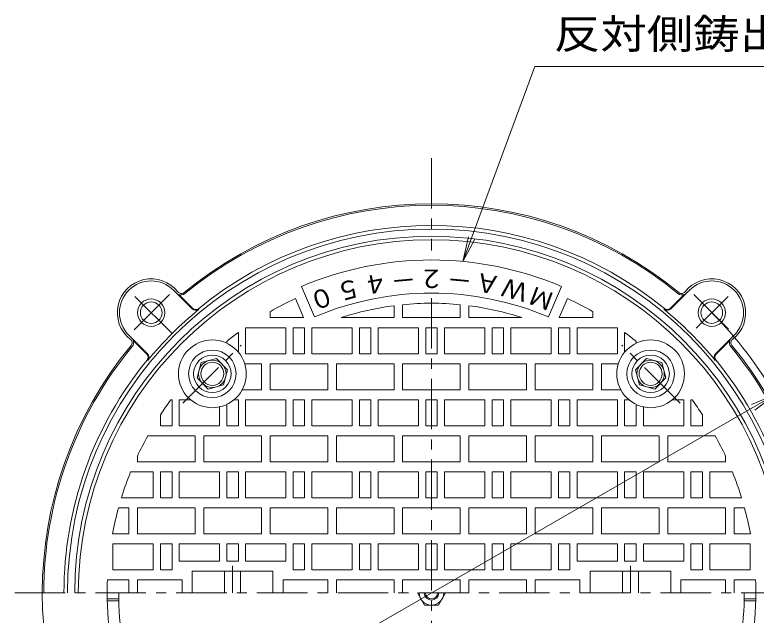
# Model space of a CAD drawing. Units: millimetres, scale not verified. Extents: x -513 to 602, y -807 to 717.
# Drawn here: x -289 to 225, y 300 to 717 of the extents above; entities that cross this region are included whole.
import ezdxf
from ezdxf.enums import TextEntityAlignment as Align

# ---------------------------------------------------------------- set-up
doc = ezdxf.new("R2010")
doc.units = ezdxf.units.MM
doc.header["$LTSCALE"] = 7
doc.linetypes.add('CHAIN1', pattern=[8, 5, -1, 1, -1])
doc.linetypes.add('CHAIN2', pattern=[12, 9, -1, 1, -1])
for name, color, linetype, lineweight in [('0-0_通り芯', 3, 'Continuous', 18), ('0-1_躯体', 2, 'Continuous', 18), ('0-2_仕上', 2, 'Continuous', 18), ('0-3_建具', 4, 'Continuous', 18), ('0-4_その他', 7, 'Continuous', 18), ('0-5_寸法', 7, 'Continuous', 18)]:
    doc.layers.add(name, color=color, linetype=linetype, lineweight=lineweight)
doc.styles.add('ＭＳ ゴシック', font='')
doc.styles.get('ＭＳ ゴシック').set_extended_font_data('MS Gothic')

msp = doc.modelspace()

# ---------------------------------------------------------------- linework, layer by layer
at = {"layer": '0-0_通り芯', "linetype": 'CHAIN1'}
for p, q in [((0, 617.429), (0, 553.186)), ((0, 520.259), (0, 22.428)), ((-172.427, 447.324), (-132.099, 487.652)), ((172.427, 447.324), (132.099, 487.652)), ((-138, 334.441), (-138, 315.695)), ((138, 334.441), (138, 315.695)), ((-289.056, 315.695), (292.346, 315.695))]:
    msp.add_line(p, q, dxfattribs=at)
at = {"layer": '0-0_通り芯'}
for p, q in [((-81.272, 507.16), (-90.259, 528.331)), ((81.272, 507.16), (90.259, 528.331)), ((-88.679, 506.695), (-94.315, 519.973)), ((88.679, 506.695), (94.316, 519.973)), ((-20, 515.697), (-20, 506.695)), ((20, 515.697), (20, 506.695)), ((-112, 510.838), (-112, 506.695)), ((112, 510.838), (112, 506.695)), ((-88.679, 506.695), (-112, 506.695)), ((-20, 506.695), (20, 506.695)), ((88.679, 506.695), (112, 506.695)), ((-101, 499.695), (-101, 481.695)), ((-88, 499.695), (-88, 481.695)), ((-55, 499.695), (-83, 499.695)), ((-83, 499.695), (-83, 481.695)), ((-55, 499.695), (-55, 481.695)), ((-42, 499.695), (-42, 481.695)), ((-9, 499.695), (-37, 499.695)), ((-37, 499.695), (-37, 481.695)), ((-9, 499.695), (-9, 481.695)), ((-4, 499.695), (4, 499.695)), ((-4, 499.695), (-4, 481.695)), ((4, 499.695), (4, 481.695)), ((9, 499.695), (37, 499.695)), ((9, 499.695), (9, 481.695)), ((37, 499.695), (37, 481.695)), ((42, 499.695), (42, 481.695)), ((55, 499.695), (83, 499.695)), ((55, 499.695), (55, 481.695)), ((83, 499.695), (83, 481.695)), ((88, 499.695), (88, 481.695)), ((101, 499.695), (101, 481.695)), ((-134, 496.441), (-134, 482.797)), ((134, 496.441), (134, 482.797)), ((-142, 490.226), (-142, 488.976)), ((142, 490.226), (142, 488.976)), ((-101, 481.695), (-129, 481.695)), ((-88, 481.695), (-96, 481.695)), ((-55, 481.695), (-83, 481.695)), ((-42, 481.695), (-50, 481.695)), ((-9, 481.695), (-37, 481.695)), ((-4, 481.695), (4, 481.695)), ((9, 481.695), (37, 481.695)), ((42, 481.695), (50, 481.695)), ((55, 481.695), (83, 481.695)), ((88, 481.695), (96, 481.695)), ((101, 481.695), (129, 481.695)), ((-118, 474.695), (-129.586, 474.695)), ((-118, 474.695), (-118, 456.695)), ((-72, 474.695), (-72, 456.695)), ((-26, 474.695), (-26, 456.695)), ((-20, 474.695), (20, 474.695)), ((-20, 474.695), (-20, 456.695)), ((20, 474.695), (20, 456.695)), ((26, 474.695), (26, 456.695)), ((72, 474.695), (72, 456.695)), ((118, 474.695), (118, 456.695)), ((118, 474.695), (129.586, 474.695)), ((-118, 456.695), (-131.276, 456.695)), ((-72, 456.695), (-112, 456.695)), ((-26, 456.695), (-66, 456.695)), ((-20, 456.695), (20, 456.695)), ((26, 456.695), (66, 456.695)), ((72, 456.695), (112, 456.695)), ((118, 456.695), (131.276, 456.695)), ((-180, 449.695), (-180.746, 449.695)), ((-180, 449.695), (-180, 431.695)), ((-175, 449.695), (-175, 431.695)), ((-167.102, 449.695), (-175, 449.695)), ((-134, 449.695), (-136.953, 449.695)), ((-134, 449.695), (-134, 431.695)), ((-101, 449.695), (-129, 449.695)), ((-129, 449.695), (-129, 431.695)), ((-101, 449.695), (-101, 431.695)), ((-88, 449.695), (-88, 431.695)), ((-55, 449.695), (-83, 449.695)), ((-83, 449.695), (-83, 431.695)), ((-55, 449.695), (-55, 431.695)), ((-42, 449.695), (-42, 431.695)), ((-9, 449.695), (-37, 449.695)), ((-37, 449.695), (-37, 431.695)), ((-9, 449.695), (-9, 431.695)), ((-4, 449.695), (4, 449.695)), ((-4, 449.695), (-4, 431.695)), ((4, 449.695), (4, 431.695)), ((9, 449.695), (37, 449.695)), ((9, 449.695), (9, 431.695)), ((37, 449.695), (37, 431.695)), ((42, 449.695), (42, 431.695)), ((55, 449.695), (83, 449.695)), ((55, 449.695), (55, 431.695)), ((83, 449.695), (83, 431.695)), ((88, 449.695), (88, 431.695)), ((101, 449.695), (129, 449.695)), ((101, 449.695), (101, 431.695)), ((129, 449.695), (129, 431.695)), ((134, 449.695), (134, 431.695)), ((134, 449.695), (136.953, 449.695)), ((167.102, 449.695), (175, 449.695)), ((175, 449.695), (175, 431.695)), ((180, 449.695), (180, 431.695)), ((180, 449.695), (180.746, 449.695)), ((-147, 444.767), (-147, 431.695)), ((-142, 446.47), (-142, 431.695)), ((142, 446.47), (142, 431.695)), ((147, 444.767), (147, 431.695)), ((-188, 439.311), (-188, 431.695)), ((188, 439.311), (188, 431.695)), ((-180, 431.695), (-188, 431.695)), ((-147, 431.695), (-175, 431.695)), ((-134, 431.695), (-142, 431.695)), ((-101, 431.695), (-129, 431.695)), ((-88, 431.695), (-96, 431.695)), ((-55, 431.695), (-83, 431.695)), ((-42, 431.695), (-50, 431.695)), ((-9, 431.695), (-37, 431.695)), ((-4, 431.695), (4, 431.695)), ((9, 431.695), (37, 431.695)), ((42, 431.695), (50, 431.695)), ((55, 431.695), (83, 431.695)), ((88, 431.695), (96, 431.695)), ((101, 431.695), (129, 431.695)), ((134, 431.695), (142, 431.695)), ((147, 431.695), (175, 431.695)), ((180, 431.695), (188, 431.695)), ((-164, 424.695), (-196.835, 424.695)), ((-164, 424.695), (-164, 406.695)), ((-118, 424.695), (-118, 406.695)), ((-72, 424.695), (-72, 406.695)), ((-26, 424.695), (-26, 406.695)), ((-20, 424.695), (20, 424.695)), ((-20, 424.695), (-20, 406.695)), ((20, 424.695), (20, 406.695)), ((26, 424.695), (26, 406.695)), ((72, 424.695), (72, 406.695)), ((118, 424.695), (118, 406.695)), ((164, 424.695), (164, 406.695)), ((164, 424.695), (196.835, 424.695)), ((-204, 410.61), (-204, 406.695)), ((-164, 406.695), (-204, 406.695)), ((-118, 406.695), (-158, 406.695)), ((-72, 406.695), (-112, 406.695)), ((-26, 406.695), (-66, 406.695)), ((-20, 406.695), (20, 406.695)), ((26, 406.695), (66, 406.695)), ((72, 406.695), (112, 406.695)), ((118, 406.695), (158, 406.695)), ((164, 406.695), (204, 406.695)), ((204, 410.61), (204, 406.695)), ((-193, 399.695), (-208.732, 399.695)), ((-193, 399.695), (-193, 381.695)), ((-180, 399.695), (-180, 381.695)), ((-147, 399.695), (-175, 399.695)), ((-175, 399.695), (-175, 381.695)), ((-147, 399.695), (-147, 381.695)), ((-134, 399.695), (-134, 381.695)), ((-101, 399.695), (-129, 399.695)), ((-129, 399.695), (-129, 381.695)), ((-101, 399.695), (-101, 381.695)), ((-88, 399.695), (-88, 381.695)), ((-55, 399.695), (-83, 399.695)), ((-83, 399.695), (-83, 381.695)), ((-55, 399.695), (-55, 381.695)), ((-42, 399.695), (-42, 381.695)), ((-9, 399.695), (-37, 399.695)), ((-37, 399.695), (-37, 381.695)), ((-9, 399.695), (-9, 381.695)), ((-4, 399.695), (4, 399.695)), ((-4, 399.695), (-4, 381.695)), ((4, 399.695), (4, 381.695)), ((9, 399.695), (37, 399.695)), ((9, 399.695), (9, 381.695)), ((37, 399.695), (37, 381.695)), ((42, 399.695), (42, 381.695)), ((55, 399.695), (83, 399.695)), ((55, 399.695), (55, 381.695)), ((83, 399.695), (83, 381.695)), ((88, 399.695), (88, 381.695)), ((101, 399.695), (129, 399.695)), ((101, 399.695), (101, 381.695)), ((129, 399.695), (129, 381.695)), ((134, 399.695), (134, 381.695)), ((147, 399.695), (175, 399.695)), ((147, 399.695), (147, 381.695)), ((175, 399.695), (175, 381.695)), ((180, 399.695), (180, 381.695)), ((193, 399.695), (193, 381.695)), ((193, 399.695), (208.732, 399.695)), ((-193, 381.695), (-215.102, 381.695)), ((-180, 381.695), (-188, 381.695)), ((-147, 381.695), (-175, 381.695)), ((-134, 381.695), (-142, 381.695)), ((-101, 381.695), (-129, 381.695)), ((-88, 381.695), (-96, 381.695)), ((-55, 381.695), (-83, 381.695)), ((-42, 381.695), (-50, 381.695)), ((-9, 381.695), (-37, 381.695)), ((-4, 381.695), (4, 381.695)), ((9, 381.695), (37, 381.695)), ((42, 381.695), (50, 381.695)), ((55, 381.695), (83, 381.695)), ((88, 381.695), (96, 381.695)), ((101, 381.695), (129, 381.695)), ((134, 381.695), (142, 381.695)), ((147, 381.695), (175, 381.695)), ((180, 381.695), (188, 381.695)), ((193, 381.695), (215.102, 381.695)), ((-210, 374.695), (-217.127, 374.695)), ((-210, 374.695), (-210, 356.695)), ((-164, 374.695), (-164, 356.695)), ((-118, 374.695), (-118, 356.695)), ((-72, 374.695), (-72, 356.695)), ((-26, 374.695), (-26, 356.695)), ((-20, 374.695), (20, 374.695)), ((-20, 374.695), (-20, 356.695)), ((20, 374.695), (20, 356.695)), ((26, 374.695), (26, 356.695)), ((72, 374.695), (72, 356.695)), ((118, 374.695), (118, 356.695)), ((164, 374.695), (164, 356.695)), ((210, 374.695), (210, 356.695)), ((210, 374.695), (217.127, 374.695)), ((-210, 356.695), (-221.233, 356.695)), ((-164, 356.695), (-204, 356.695)), ((-118, 356.695), (-158, 356.695)), ((-72, 356.695), (-112, 356.695)), ((-26, 356.695), (-66, 356.695)), ((-20, 356.695), (20, 356.695)), ((26, 356.695), (66, 356.695)), ((72, 356.695), (112, 356.695)), ((118, 356.695), (158, 356.695)), ((164, 356.695), (204, 356.695)), ((210, 356.695), (221.233, 356.695)), ((-193, 349.695), (-193, 331.695)), ((-180, 349.695), (-180, 331.695)), ((-147, 349.695), (-175, 349.695)), ((-175, 349.695), (-175, 337.695)), ((-134, 349.695), (-142, 349.695)), ((-142, 349.695), (-142, 337.695)), ((-134, 349.695), (-134, 337.695)), ((-101, 349.695), (-129, 349.695)), ((-129, 349.695), (-129, 337.695)), ((-101, 349.695), (-101, 337.695)), ((-88, 349.695), (-88, 331.695)), ((-55, 349.695), (-83, 349.695)), ((-83, 349.695), (-83, 331.695)), ((-55, 349.695), (-55, 331.695)), ((-42, 349.695), (-42, 331.695)), ((-9, 349.695), (-37, 349.695)), ((-37, 349.695), (-37, 331.695)), ((-9, 349.695), (-9, 331.695)), ((-4, 349.695), (4, 349.695)), ((-4, 349.695), (-4, 331.695)), ((4, 349.695), (4, 331.695)), ((9, 349.695), (37, 349.695)), ((9, 349.695), (9, 331.695)), ((37, 349.695), (37, 331.695)), ((42, 349.695), (42, 331.695)), ((55, 349.695), (83, 349.695)), ((55, 349.695), (55, 331.695)), ((83, 349.695), (83, 331.695)), ((88, 349.695), (88, 331.695)), ((101, 349.695), (129, 349.695)), ((101, 349.695), (101, 337.695)), ((129, 349.695), (129, 337.695)), ((134, 349.695), (142, 349.695)), ((134, 349.695), (134, 337.695)), ((142, 349.695), (142, 337.695)), ((147, 349.695), (175, 349.695)), ((175, 349.695), (175, 337.695)), ((180, 349.695), (180, 331.695)), ((193, 349.695), (193, 331.695)), ((-134, 337.695), (-142, 337.695)), ((-101, 337.695), (-129, 337.695)), ((101, 337.695), (129, 337.695)), ((134, 337.695), (142, 337.695)), ((-193, 331.695), (-221, 331.695)), ((-180, 331.695), (-188, 331.695)), ((-110, 330.695), (-166, 330.695)), ((-166, 330.695), (-166, 315.695)), ((-143.5, 330.695), (-143.5, 315.695)), ((-132.5, 330.695), (-132.5, 315.695)), ((-110, 330.695), (-110, 315.695)), ((-88, 331.695), (-96, 331.695)), ((-55, 331.695), (-83, 331.695)), ((-42, 331.695), (-50, 331.695)), ((-9, 331.695), (-37, 331.695)), ((-4, 331.695), (4, 331.695)), ((9, 331.695), (37, 331.695)), ((42, 331.695), (50, 331.695)), ((55, 331.695), (83, 331.695)), ((88, 331.695), (96, 331.695)), ((110, 330.695), (166, 330.695)), ((110, 330.695), (110, 315.695)), ((132.5, 330.695), (132.5, 315.695)), ((143.5, 330.695), (143.5, 315.695)), ((166, 330.695), (166, 315.695)), ((180, 331.695), (188, 331.695)), ((193, 331.695), (221, 331.695)), ((-210, 324.695), (-224.82, 324.695)), ((-210, 324.695), (-210, 315.695)), ((-173, 324.695), (-204, 324.695)), ((-204, 324.695), (-204, 315.695)), ((-173, 324.695), (-173, 315.695)), ((-72, 324.695), (-103, 324.695)), ((-103, 324.695), (-103, 315.695)), ((-72, 324.695), (-72, 315.695)), ((-26, 324.695), (-66, 324.695)), ((-66, 324.695), (-66, 315.695)), ((-26, 324.695), (-26, 315.695)), ((-20, 324.695), (20, 324.695)), ((-20, 324.695), (-20, 315.695)), ((20, 324.695), (20, 315.695)), ((26, 324.695), (66, 324.695)), ((26, 324.695), (26, 315.695)), ((66, 324.695), (66, 315.695)), ((72, 324.695), (103, 324.695)), ((72, 324.695), (72, 315.695)), ((103, 324.695), (103, 315.695)), ((173, 324.695), (204, 324.695)), ((173, 324.695), (173, 315.695)), ((204, 324.695), (204, 315.695)), ((210, 324.695), (224.82, 324.695)), ((210, 324.695), (210, 315.695)), ((-224.964, 311.695), (-216.963, 311.695)), ((-216.93, 310.195), (-224.933, 310.195)), ((216.93, 310.195), (224.933, 310.195)), ((224.964, 311.695), (216.963, 311.695))]:
    msp.add_line(p, q, dxfattribs=at)
for points in [[(-26, 515.006), (-26, 506.695), (-62.61, 506.695)], [(26, 515.006), (26, 506.695), (62.61, 506.695)], [(-101, 499.695), (-129, 499.695), (-129, 481.695)], [(-88, 499.695), (-96, 499.695), (-96, 481.695)], [(-42, 499.695), (-50, 499.695), (-50, 481.695)], [(42, 499.695), (50, 499.695), (50, 481.695)], [(88, 499.695), (96, 499.695), (96, 481.695)], [(101, 499.695), (129, 499.695), (129, 481.695)], [(-72, 474.695), (-112, 474.695), (-112, 456.695)], [(-26, 474.695), (-66, 474.695), (-66, 456.695)], [(26, 474.695), (66, 474.695), (66, 456.695)], [(72, 474.695), (112, 474.695), (112, 456.695)], [(-88, 449.695), (-96, 449.695), (-96, 431.695)], [(-42, 449.695), (-50, 449.695), (-50, 431.695)], [(42, 449.695), (50, 449.695), (50, 431.695)], [(88, 449.695), (96, 449.695), (96, 431.695)], [(-118, 424.695), (-158, 424.695), (-158, 406.695)], [(-72, 424.695), (-112, 424.695), (-112, 406.695)], [(-26, 424.695), (-66, 424.695), (-66, 406.695)], [(26, 424.695), (66, 424.695), (66, 406.695)], [(72, 424.695), (112, 424.695), (112, 406.695)], [(118, 424.695), (158, 424.695), (158, 406.695)], [(-180, 399.695), (-188, 399.695), (-188, 381.695)], [(-134, 399.695), (-142, 399.695), (-142, 381.695)], [(-88, 399.695), (-96, 399.695), (-96, 381.695)], [(-42, 399.695), (-50, 399.695), (-50, 381.695)], [(42, 399.695), (50, 399.695), (50, 381.695)], [(88, 399.695), (96, 399.695), (96, 381.695)], [(134, 399.695), (142, 399.695), (142, 381.695)], [(180, 399.695), (188, 399.695), (188, 381.695)], [(-164, 374.695), (-204, 374.695), (-204, 356.695)], [(-118, 374.695), (-158, 374.695), (-158, 356.695)], [(-72, 374.695), (-112, 374.695), (-112, 356.695)], [(-26, 374.695), (-66, 374.695), (-66, 356.695)], [(26, 374.695), (66, 374.695), (66, 356.695)], [(72, 374.695), (112, 374.695), (112, 356.695)], [(118, 374.695), (158, 374.695), (158, 356.695)], [(164, 374.695), (204, 374.695), (204, 356.695)], [(-193, 349.695), (-221, 349.695), (-221, 331.695)], [(-180, 349.695), (-188, 349.695), (-188, 331.695)], [(-147, 349.695), (-147, 337.695), (-175, 337.695)], [(-88, 349.695), (-96, 349.695), (-96, 331.695)], [(-42, 349.695), (-50, 349.695), (-50, 331.695)], [(42, 349.695), (50, 349.695), (50, 331.695)], [(88, 349.695), (96, 349.695), (96, 331.695)], [(147, 349.695), (147, 337.695), (175, 337.695)], [(180, 349.695), (188, 349.695), (188, 331.695)], [(193, 349.695), (221, 349.695), (221, 331.695)]]:
    msp.add_lwpolyline(points, dxfattribs=at)
for points in [[(-154.867, 457.127), (-144.271, 459.966), (-141.432, 470.562), (-149.189, 478.318), (-159.785, 475.479), (-162.624, 464.884)], [(154.867, 457.127), (144.271, 459.966), (141.432, 470.562), (149.189, 478.318), (159.785, 475.479), (162.624, 464.884)]]:
    msp.add_lwpolyline(points, close=True, dxfattribs=at)
for centre, radius in [((-152.028, 467.723), 23.5), ((152.028, 467.723), 23.5), ((-152.028, 467.723), 16.5), ((152.028, 467.723), 16.5), ((-152.028, 467.723), 13), ((152.028, 467.723), 13), ((-152.028, 467.723), 9.5), ((-152.028, 467.723), 8), ((152.028, 467.723), 9.5), ((152.028, 467.723), 8)]:
    msp.add_circle(centre, radius, dxfattribs=at)
for radius, start, end in [(245, 0, 180), (231, 67, 113), (225, 114.78285, 119.85312), (208, 66.99998, 113.00002), (225, 60.14688, 65.21715), (201, 97.43224, 108.14917), (201, 84.28947, 95.71053), (201, 71.85083, 82.56776), (225, 126.55223, 129.13211), (225, 50.86789, 53.44777), (225, 143.44777, 146.67372), (225, 33.32628, 36.55223), (225, 151.02393, 155.04874), (225, 24.95126, 28.97607), (225, 158.07867, 162.9424), (225, 17.0576, 21.92133), (225, 164.79803, 169.50075), (225, 10.49925, 15.20197), (225, 177.70755, 180), (225, 0, 2.29245)]:
    msp.add_arc((0, 315.695), radius, start, end, dxfattribs=at)
at = {"layer": '0-1_躯体'}
for p, q in [((-165.984, 512.791), (-178.898, 525.705)), ((165.984, 512.791), (178.898, 525.705)), ((-165.63, 513.145), (-175.344, 522.859)), ((165.63, 513.145), (175.344, 522.859)), ((-197.097, 481.679), (-210.011, 494.593)), ((197.096, 481.679), (210.01, 494.593)), ((-197.45, 481.325), (-207.164, 491.039)), ((197.45, 481.325), (207.164, 491.039))]:
    msp.add_line(p, q, dxfattribs=at)
at = {"layer": '0-1_躯体', "linetype": 'CHAIN2'}
for p, q in [((-206.379, 498.224), (-181.867, 522.736)), ((-179.687, 495.382), (-205.709, 521.403)), ((181.957, 522.646), (205.988, 498.615)), ((183.626, 499.321), (205.708, 521.403))]:
    msp.add_line(p, q, dxfattribs=at)
at = {"layer": '0-1_躯体'}
for centre, radius in [((-194.454, 510.149), 9.5), ((194.454, 510.149), 9.5), ((-194.454, 510.149), 7.5), ((194.454, 510.149), 7.5)]:
    msp.add_circle(centre, radius, dxfattribs=at)
for centre, radius, start, end in [((0, 315.695), 270, 50.52776, 129.47224), ((0, 315.695), 269, 50.52773, 129.47226), ((0, 315.695), 252.5, 0, 180), ((0, 315.695), 255, 50.67221, 129.34225), ((0, 315.695), 247.5, 0, 180), ((-194.454, 510.149), 23.5, 37.9129, 232.08699), ((-194.454, 510.149), 22, 45, 225), ((194.454, 510.149), 23.5, 307.9129, 142.08699), ((194.454, 510.149), 22, 315, 135), ((-173.547, 526.432), 3, 217.91341, 309.47284), ((-173.547, 526.432), 4, 243.30704, 309.47284), ((173.547, 526.432), 4, 230.52716, 296.69296), ((173.547, 526.432), 3, 230.52716, 322.08659), ((0, 315.695), 269, 49.69112, 49.69113), ((0, 315.695), 254.5, 129.3278, 140.67221), ((-163.509, 515.266), 3.5, 225.00101, 309.32761), ((-163.509, 515.266), 3, 225.00101, 308.09975), ((163.509, 515.266), 3.5, 230.67239, 314.99899), ((0, 315.695), 254.5, 39.32779, 50.67223), ((163.509, 515.266), 3, 230.67239, 314.99899), ((-210.738, 489.242), 3, 320.52716, 52.08659), ((-210.738, 489.242), 4, 320.52716, 26.69296), ((210.737, 489.242), 4, 153.30704, 219.47284), ((210.737, 489.242), 3, 127.91341, 219.47284), ((0, 315.695), 270, 140.52776, 219.47227), ((0, 315.695), 269, 140.52777, 180), ((0, 315.695), 269, 0, 39.47224), ((0, 315.695), 270, 320.52773, 39.47224), ((-199.571, 479.204), 3, 320.67239, 44.99899), ((-199.571, 479.204), 3.5, 320.67239, 44.99899), ((199.571, 479.204), 3.5, 135.00101, 219.32761), ((199.571, 479.204), 3, 135.00101, 218.09975), ((0, 315.695), 255, 140.67221, 180), ((0, 315.695), 255, 0, 39.34227), ((0, 315.695), 225, 180, 216.60632), ((0, 315.695), 225, 323.39368, 0)]:
    msp.add_arc(centre, radius, start, end, dxfattribs=at)
at = {"layer": '0-2_仕上'}
for p, q in [((-9.8, 315.695), (-4.892, 307.195)), ((9.8, 315.695), (4.893, 307.195)), ((4.893, 307.195), (-4.892, 307.195))]:
    msp.add_line(p, q, dxfattribs=at)
for centre, radius in [((-0.015, 315.695), 8.5), ((0, 315.695), 5), ((0, 315.695), 4.188)]:
    msp.add_arc(centre, radius, 180, 0, dxfattribs=at)
at = {"layer": '0-3_建具'}
for start, end in [(180, 215.72089), (324.2791, 0)]:
    msp.add_arc((0, 315.695), 217, start, end, dxfattribs=at)
at = {"layer": '0-4_その他'}
msp.add_line((238.157, 453.195), (221.989, 446.498), dxfattribs=at)
msp.add_lwpolyline([(-238.157, 178.195), (238.157, 453.195), (224.273, 442.541)], dxfattribs=at)
msp.add_arc((0, 315.695), 275, 29.49205, 45.00001, dxfattribs=at)
at = {"layer": '0-5_寸法'}
for p, q in [((71.695, 680.875), (480.205, 680.875)), ((21.841, 545.66), (29.986, 561.149))]:
    msp.add_line(p, q, dxfattribs=at)
msp.add_lwpolyline([(71.695, 680.875), (21.841, 545.66), (25.7, 562.729)], dxfattribs=at)

# ---------------------------------------------------------------- texts
at = {"layer": '0-0_通り芯', "style": 'ＭＳ ゴシック'}
for s, rotation, p in [('２', 180, (8.75, 543.945)), ('４', 190.222, (-31.896, 541.875)), ('Ａ', 169.778, (49.118, 538.769)), ('５', 195.333, (-51.919, 538.134)), ('－', 185.111, (-11.619, 543.817)), ('－', 174.889, (29.049, 542.258)), ('Ｗ', 164.667, (68.796, 533.506)), ('０', 200.445, (-71.529, 532.624)), ('Ｍ', 159.556, (87.926, 526.511))]:
    msp.add_text(s, height=12.83, rotation=rotation, dxfattribs=at).set_placement(p, align=Align.BOTTOM_LEFT)
at = {"layer": '0-5_寸法', "color": 2, "style": 'ＭＳ ゴシック', "width": 1.15}
msp.add_text('反対側鋳出は ＫＡＮＥＳＯ', height=20.53, dxfattribs=at).set_placement((84.938, 687.131), align=Align.BOTTOM_LEFT)

doc.saveas('drawing.dxf')
